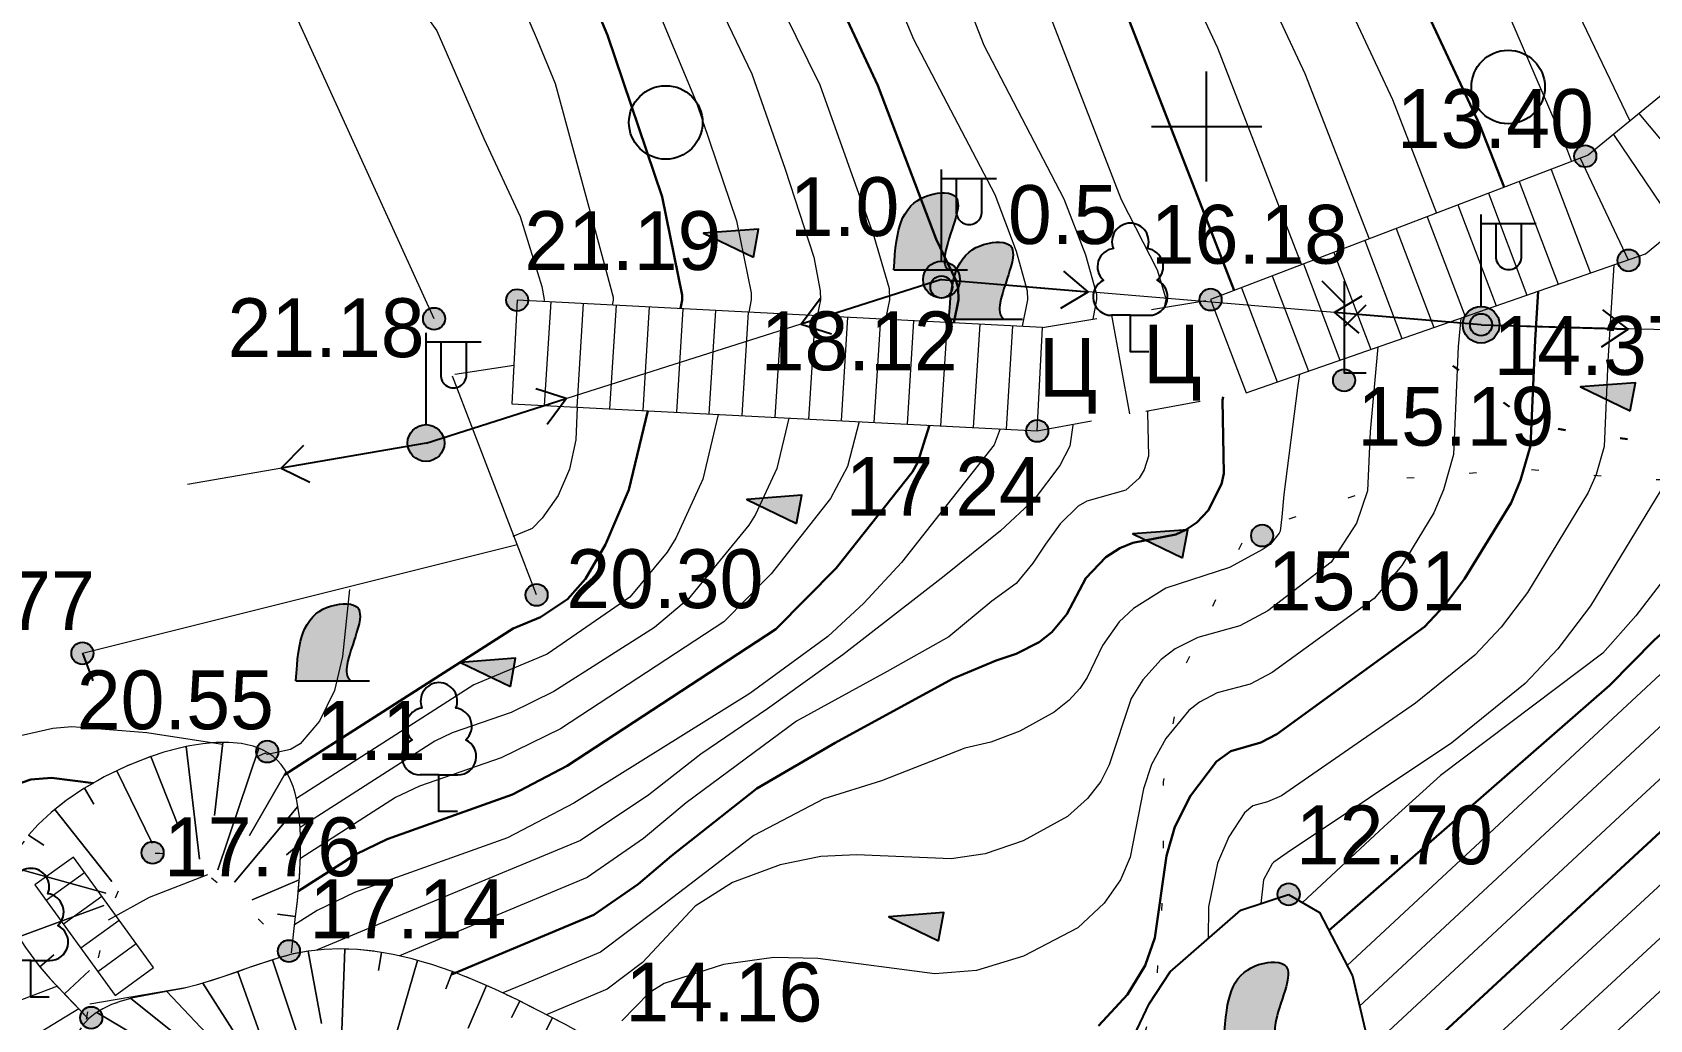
# Model space of a CAD drawing. Header units: feet. Extents: x 4395049 to 4395355, y 4911947 to 4912105.
# Drawn here: x 4395284.04 to 4395306.02, y 4911987.85 to 4912001.28 of the extents above; entities that cross this region are included whole.
import ezdxf
from ezdxf.enums import TextEntityAlignment as Align

# ---------------------------------------------------------------- set-up
doc = ezdxf.new("R2010")
doc.units = ezdxf.units.FT
doc.header["$MEASUREMENT"] = 0
for name, pattern in [('500_84_2_1', [1, 1, 0]), ('g5_01_5x1_5', [1.5, 0.75, -0.75]), ('g5_366', [0.85, 0.1, -0.75])]:
    doc.linetypes.add(name, pattern=pattern)
doc.layers.get('0').update_dxf_attribs({"color": 10, "linetype": 'CONTINUOUS', "lineweight": 0})
for name, color, linetype in [('02_Сетка', 7, 'CONTINUOUS'), ('06_Инженерно-технические сооружения', 7, 'CONTINUOUS'), ('07_Объекты электропередачи', 7, 'CONTINUOUS'), ('10_Границы покрытий и угодий', 7, 'CONTINUOUS'), ('12_Рельеф', 7, 'CONTINUOUS'), ('13_Растительность', 7, 'CONTINUOUS'), ('14_Ограждения', 7, 'CONTINUOUS'), ('19_Горизонтали', 7, 'CONTINUOUS'), ('61_Отметки высоты поверхности', 7, 'CONTINUOUS')]:
    doc.layers.add(name, color=color, linetype=linetype)
doc.styles.add('LIKE11', font='bm431.shx')
doc.styles.add('LIKE17', font='d431.shx')
doc.linetypes.add('g5_474_1a', pattern='A,1,-0.25,[28,GUGK_2005.shx,S=1,R=0,X=0,Y=0],-0.25,1', length=2.5)
doc.linetypes.add('g5_476_3', pattern='A,1.25,[30,GUGK_2005.shx,S=1,R=0,X=0,Y=0],2.5,[30,GUGK_2005.shx,S=1,R=180,X=0,Y=0],1.25', length=5)

# ---------------------------------------------------------------- blocks, each defined once
blk = doc.blocks.new('g5_475a')
at = {"color": 0}
blk.add_lwpolyline([(0, 0), (0, 0.4)], dxfattribs=at)
blk = doc.blocks.new('g5_346')
blk.add_hatch(color=0).paths.add_polyline_path([(-0.375, 0), (-0.369, 0.104), (-0.361, 0.21), (-0.353, 0.299), (-0.341, 0.389), (-0.328, 0.465), (-0.313, 0.536), (-0.295, 0.599), (-0.276, 0.655), (-0.253, 0.71), (-0.224, 0.764), (-0.188, 0.818), (-0.144, 0.87), (-0.104, 0.907), (-0.06, 0.94), (-0.01, 0.971), (0.039, 0.993), (0.092, 1.013), (0.153, 1.029), (0.218, 1.041), (0.265, 1.046), (0.312, 1.046), (0.366, 1.041), (0.408, 1.029), (0.443, 1.011), (0.469, 0.986), (0.478, 0.971), (0.49, 0.941), (0.495, 0.904), (0.496, 0.872), (0.492, 0.833), (0.482, 0.774), (0.466, 0.712), (0.449, 0.654), (0.432, 0.601), (0.417, 0.553), (0.396, 0.489), (0.372, 0.417), (0.356, 0.362), (0.343, 0.318), (0.331, 0.269), (0.321, 0.221), (0.316, 0.188), (0.313, 0.153), (0.312, 0.121), (0.314, 0.093), (0.32, 0.067), (0.328, 0.047), (0.338, 0.029), (0.352, 0.015), (0.368, 0.004), (0.375, 0)])
at = {"color": 0}
for points in [[(-0.375, 0), (-0.369, 0.104), (-0.361, 0.21), (-0.353, 0.299), (-0.341, 0.389), (-0.328, 0.465), (-0.313, 0.536), (-0.295, 0.599), (-0.276, 0.655), (-0.253, 0.71), (-0.224, 0.764), (-0.188, 0.818), (-0.144, 0.87), (-0.104, 0.907), (-0.06, 0.94), (-0.01, 0.971), (0.039, 0.993), (0.092, 1.013), (0.153, 1.029), (0.218, 1.041), (0.265, 1.046), (0.312, 1.046), (0.366, 1.041), (0.408, 1.029), (0.443, 1.011), (0.469, 0.986), (0.478, 0.971), (0.49, 0.941), (0.495, 0.904), (0.496, 0.872), (0.492, 0.833), (0.482, 0.774), (0.466, 0.712), (0.449, 0.654), (0.432, 0.601), (0.417, 0.553), (0.396, 0.489), (0.372, 0.417), (0.356, 0.362), (0.343, 0.318), (0.331, 0.269), (0.321, 0.221), (0.316, 0.188), (0.313, 0.153), (0.312, 0.121), (0.314, 0.093), (0.32, 0.067), (0.328, 0.047), (0.338, 0.029), (0.352, 0.015), (0.368, 0.004), (0.375, 0)], [(-0.375, 0), (0.375, 0)], [(0.375, 0), (0.625, 0)]]:
    blk.add_lwpolyline(points, dxfattribs=at)
blk = doc.blocks.new('g5_388_1')
at = {"color": 92}
blk.add_lwpolyline([(0, 0.497), (0.257, 0.497, 0.798042), (0.365, 0.973, 0.636328), (0.231, 1.405, 0.533064), (0, 1.75, 0.533064), (-0.231, 1.405, 0.636328), (-0.365, 0.973, 0.798042), (-0.257, 0.497)], format="xyb", dxfattribs=at)
for points in [[(0, 0.497), (-0.257, 0.497)], [(0.25, 0), (0, 0), (0, 0.497)]]:
    blk.add_lwpolyline(points, dxfattribs=at)
blk = doc.blocks.new('g5_383')
at = {"color": 92}
for points in [[(0, 0.95), (-0.3, 1.25)], [(0, 1.25), (0, 0), (0.3, 0)], [(0, 0.625), (0.3, 0.925)]]:
    blk.add_lwpolyline(points, dxfattribs=at)
blk = doc.blocks.new('g5_110_1b')
h = blk.add_hatch(color=0)
edge = h.paths.add_edge_path()
edge.add_arc((0, 0), 0.25, 0, 360)
at = {"color": 0}
for p, q in [((0, 0.25), (0, 1.5)), ((0, 1.375), (0.75, 1.375))]:
    blk.add_line(p, q, dxfattribs=at)
blk.add_lwpolyline([(0.2, 1.375), (0.2, 0.932, 1.040016), (0.55, 0.932), (0.55, 1.375)], format="xyb", dxfattribs=at)
blk.add_circle((0, 0), 0.25, dxfattribs=at)
blk = doc.blocks.new('g5_115_1')
at = {"color": 0}
for points in [[(1.647, -0.252), (2, 0), (1.647, 0.252)], [(0, 0), (2, 0)]]:
    blk.add_lwpolyline(points, dxfattribs=at)
blk = doc.blocks.new('g5_368')
at = {"color": 92}
blk.add_circle((0, 0), 0.5, dxfattribs=at)
blk = doc.blocks.new('g5_348a')
blk.add_hatch(color=0).paths.add_polyline_path([(0.75, 0), (0.649, 0.375), (0, 0)])
at = {"color": 0}
blk.add_lwpolyline([(0.75, 0), (0.649, 0.375), (0, 0)], close=True, dxfattribs=at)
blk = doc.blocks.new('g5_330')
blk.add_hatch(color=0).paths.add_polyline_path([(-0.15, 0, 1), (0.15, 0, 1)])
at = {"color": 0}
blk.add_circle((0, 0), 0.15, dxfattribs=at)
blk = doc.blocks.new('g5_012')
at = {"color": 92}
for points in [[(0, -1.5), (0, 1.5)], [(-1.5, 0), (1.5, 0)]]:
    blk.add_lwpolyline(points, dxfattribs=at)

msp = doc.modelspace()

# ---------------------------------------------------------------- linework, layer by layer
at = {"layer": '06_Инженерно-технические сооружения', "color": 7, "linetype": 'Continuous', "lineweight": 20, "flags": 128}
for points, elevation in [([(4395309.311, 4912002.992), (4395305.184, 4911999.61), (4395300.054, 4911997.646), (4395300.539, 4911996.379), (4395305.965, 4911998.267), (4395310.072, 4912001.646)], 10.641), ([(4395290.631, 4911997.638), (4395290.558, 4911996.23), (4395297.698, 4911995.86), (4395297.77, 4911997.268)], 21.195), ([(4395285.169, 4911988.181), (4395285.691, 4911988.56), (4395284.6, 4911990.064), (4395284.078, 4911989.686)], 16.964)]:
    msp.add_lwpolyline(points, close=True, dxfattribs=dict(at, elevation=elevation))
for points, elevation in [([(4395305.875, 4912000.177), (4395306.859, 4911999.003)], 16.175), ([(4395305.528, 4911999.892), (4395306.389, 4911998.616)], 10.641), ([(4395304.681, 4911999.417), (4395305.215, 4911998.006)], 10.641), ([(4395305.076, 4911999.569), (4395305.73, 4911998.186)], 16.175), ([(4395304.247, 4911999.251), (4395304.776, 4911997.854)], 16.175), ([(4395303.829, 4911999.091), (4395304.354, 4911997.707)], 10.641), ([(4395302.997, 4911998.773), (4395303.512, 4911997.414)], 10.641), ([(4395303.415, 4911998.933), (4395303.935, 4911997.561)], 10.641), ([(4395302.576, 4911998.612), (4395303.086, 4911997.266)], 16.175), ([(4395301.73, 4911998.288), (4395302.23, 4911996.968)], 10.641), ([(4395302.15, 4911998.449), (4395302.655, 4911997.116)], 10.641), ([(4395301.316, 4911998.13), (4395301.812, 4911996.822)], 10.641), ([(4395300.893, 4911997.968), (4395301.384, 4911996.674)], 10.641), ([(4395300.474, 4911997.807), (4395300.959, 4911996.526)], 10.641), ([(4395291.088, 4911997.614), (4395290.998, 4911996.207)], 21.195), ([(4395291.53, 4911997.591), (4395291.441, 4911996.184)], 21.195), ([(4395291.977, 4911997.568), (4395291.887, 4911996.161)], 21.195), ([(4395292.427, 4911997.545), (4395292.337, 4911996.138)], 21.195), ([(4395292.883, 4911997.521), (4395292.794, 4911996.114)], 21.195), ([(4395293.326, 4911997.498), (4395293.237, 4911996.091)], 21.195), ([(4395293.772, 4911997.475), (4395293.683, 4911996.068)], 21.195), ([(4395294.222, 4911997.452), (4395294.133, 4911996.045)], 21.195), ([(4395294.679, 4911997.428), (4395294.59, 4911996.021)], 21.195), ([(4395295.122, 4911997.406), (4395295.032, 4911995.998)], 21.195), ([(4395298.708, 4911997.432), (4395298.953, 4911996.09)], 16.723), ([(4395295.568, 4911997.382), (4395295.479, 4911995.975)], 21.195), ([(4395296.018, 4911997.359), (4395295.929, 4911995.952)], 21.195), ([(4395296.475, 4911997.336), (4395296.385, 4911995.928)], 21.195), ([(4395296.917, 4911997.313), (4395296.828, 4911995.905)], 21.195), ([(4395297.364, 4911997.29), (4395297.274, 4911995.882)], 21.195), ([(4395284.229, 4911989.478), (4395284.751, 4911989.856)], 16.964), ([(4395284.464, 4911989.154), (4395284.985, 4911989.533)], 16.964), ([(4395284.7, 4911988.829), (4395285.221, 4911989.207)], 16.964), ([(4395284.932, 4911988.509), (4395285.453, 4911988.887)], 16.964)]:
    msp.add_lwpolyline(points, dxfattribs=dict(at, elevation=elevation))
at = {"layer": '07_Объекты электропередачи', "color": 9, "linetype": 'Continuous', "lineweight": 20, "flags": 128}
msp.add_lwpolyline([(4395311.605, 4911997.088), (4395303.73, 4911997.304), (4395296.397, 4911997.917), (4395289.392, 4911995.695), (4395286.149, 4911995.131)], dxfattribs=at)
at = {"layer": '10_Границы покрытий и угодий', "color": 7, "linetype": 'g5_01_5x1_5', "lineweight": 20, "flags": 128}
for points, elevation in [([(4395297.77, 4911997.268), (4395300.054, 4911997.646)], 21.195), ([(4395297.698, 4911995.86), (4395300.539, 4911996.379)], 17.237)]:
    msp.add_lwpolyline(points, dxfattribs=dict(at, elevation=elevation))
at = {"layer": '12_Рельеф', "color": 7, "linetype": 'g5_366', "lineweight": 20, "flags": 128}
for points in [[(4395314.769, 4911999.877), (4395314.457, 4911999.602), (4395312.555, 4911997.658), (4395311.453, 4911996.729), (4395309.764, 4911995.605), (4395307.494, 4911995.169), (4395305.795, 4911995.203), (4395304.309, 4911995.341), (4395302.673, 4911995.212), (4395300.529, 4911994.447), (4395299.661, 4911992.563), (4395299.409, 4911991.089), (4395299.412, 4911989.728), (4395299.306, 4911988.182), (4395298.728, 4911986.155), (4395297.062, 4911983.985), (4395295.757, 4911982.545), (4395294.498, 4911981.415), (4395290.869, 4911978.409), (4395288.817, 4911976.822), (4395288.129, 4911976.454), (4395287.103, 4911976.063), (4395282.949, 4911976.705), (4395280.122, 4911977.815), (4395277.738, 4911979.099), (4395274.915, 4911980.265), (4395270.77, 4911981.02), (4395269.98, 4911980.739), (4395269.464, 4911980.411), (4395269.036, 4911980.077), (4395268.515, 4911979.776), (4395267.714, 4911979.547), (4395265.058, 4911980.639), (4395263.39, 4911981.89), (4395262.055, 4911983.211), (4395260.403, 4911984.514), (4395257.78, 4911985.711), (4395253.973, 4911985.537), (4395252.626, 4911985.244), (4395251.248, 4911984.55), (4395249.539, 4911983.256), (4395250.064, 4911981.326), (4395250.895, 4911979.52), (4395252.03, 4911977.84), (4395253.47, 4911976.285), (4395255.215, 4911974.855)], [(4395284.778, 4911987.861), (4395284.926, 4911988.623), (4395284.998, 4911988.935), (4395285.071, 4911989.208), (4395285.146, 4911989.441), (4395285.224, 4911989.635), (4395285.305, 4911989.792), (4395285.346, 4911989.856), (4395285.388, 4911989.912), (4395285.429, 4911989.961), (4395285.472, 4911990.003), (4395285.514, 4911990.037), (4395285.558, 4911990.065), (4395285.601, 4911990.086), (4395285.645, 4911990.102), (4395285.688, 4911990.112), (4395285.732, 4911990.117), (4395285.776, 4911990.118), (4395285.864, 4911990.108), (4395285.951, 4911990.086), (4395286.036, 4911990.055), (4395286.118, 4911990.017), (4395286.278, 4911989.924), (4395286.424, 4911989.823), (4395286.692, 4911989.608), (4395287.114, 4911989.22), (4395287.548, 4911988.789)]]:
    msp.add_lwpolyline(points, dxfattribs=at)
at = {"layer": '12_Рельеф', "color": 7, "linetype": '500_84_2_1', "lineweight": 20, "ltscale": 0.5, "flags": 128}
for points in [[(4395287.563, 4911988.761), (4395287.644, 4911989.47), (4395287.672, 4911989.791), (4395287.687, 4911990.089), (4395287.687, 4911990.363), (4395287.671, 4911990.611), (4395287.637, 4911990.832), (4395287.613, 4911990.931), (4395287.585, 4911991.024), (4395287.552, 4911991.109), (4395287.514, 4911991.188), (4395287.471, 4911991.259), (4395287.423, 4911991.324), (4395287.371, 4911991.382), (4395287.314, 4911991.433), (4395287.252, 4911991.477), (4395287.186, 4911991.515), (4395287.115, 4911991.547), (4395287.041, 4911991.572), (4395286.963, 4911991.592), (4395286.883, 4911991.607), (4395286.714, 4911991.622), (4395286.539, 4911991.621), (4395286.361, 4911991.605), (4395286.182, 4911991.576), (4395286.004, 4911991.537), (4395285.828, 4911991.489), (4395285.656, 4911991.433), (4395285.323, 4911991.302), (4395285.018, 4911991.153), (4395284.744, 4911990.995), (4395284.503, 4911990.832), (4395284.296, 4911990.669), (4395284.123, 4911990.507), (4395283.981, 4911990.35), (4395283.869, 4911990.199), (4395283.784, 4911990.055), (4395283.724, 4911989.919), (4395283.702, 4911989.854), (4395283.686, 4911989.792), (4395283.675, 4911989.731), (4395283.665, 4911989.614), (4395283.67, 4911989.505), (4395283.686, 4911989.402), (4395283.711, 4911989.306), (4395283.742, 4911989.216), (4395283.778, 4911989.131), (4395283.86, 4911988.973), (4395283.948, 4911988.835), (4395284.128, 4911988.593), (4395284.282, 4911988.411), (4395284.799, 4911987.868)], [(4395291.99, 4911987.399), (4395291.289, 4911987.785), (4395290.634, 4911988.123), (4395290.327, 4911988.268), (4395290.032, 4911988.396), (4395289.746, 4911988.508), (4395289.47, 4911988.602), (4395289.204, 4911988.679), (4395288.947, 4911988.739), (4395288.699, 4911988.781), (4395288.461, 4911988.806), (4395288.23, 4911988.815), (4395288.009, 4911988.807), (4395287.795, 4911988.784), (4395287.589, 4911988.746), (4395287.39, 4911988.694), (4395287.003, 4911988.566), (4395286.632, 4911988.433), (4395286.268, 4911988.321), (4395286.09, 4911988.278), (4395285.392, 4911988.143), (4395285.249, 4911988.104), (4395285.118, 4911988.057), (4395285, 4911988.002), (4395284.896, 4911987.937), (4395284.849, 4911987.901), (4395284.806, 4911987.862), (4395284.729, 4911987.776), (4395284.665, 4911987.681), (4395284.611, 4911987.58), (4395284.567, 4911987.475), (4395284.531, 4911987.368), (4395284.503, 4911987.26), (4395284.464, 4911987.042), (4395284.444, 4911986.833), (4395284.439, 4911986.639), (4395284.444, 4911986.461), (4395284.458, 4911986.297), (4395284.504, 4911985.996), (4395284.564, 4911985.74), (4395284.63, 4911985.521), (4395284.77, 4911985.146), (4395284.891, 4911984.871), (4395285.092, 4911984.465), (4395285.305, 4911984.062)]]:
    msp.add_lwpolyline(points, dxfattribs=at)
at = {"layer": '12_Рельеф', "color": 7, "linetype": 'Continuous', "lineweight": 20, "ltscale": 0.5, "flags": 128}
for points in [[(4395287.563, 4911988.761), (4395287.563, 4911988.761), (4395287.62, 4911989.258), (4395287.372, 4911989.286), (4395287.62, 4911989.258), (4395287.644, 4911989.47), (4395287.669, 4911989.755), (4395287.031, 4911989.482), (4395287.669, 4911989.755), (4395287.672, 4911989.791), (4395287.687, 4911990.089), (4395287.687, 4911990.255), (4395287.495, 4911990.095), (4395287.687, 4911990.255), (4395287.687, 4911990.363), (4395287.671, 4911990.611), (4395287.649, 4911990.752), (4395286.788, 4911989.723), (4395287.649, 4911990.752), (4395287.637, 4911990.832), (4395287.613, 4911990.931), (4395287.585, 4911991.024), (4395287.552, 4911991.109), (4395287.514, 4911991.188), (4395287.492, 4911991.223), (4395286.993, 4911990.357), (4395287.492, 4911991.223), (4395287.471, 4911991.259), (4395287.423, 4911991.324), (4395287.371, 4911991.382), (4395287.314, 4911991.433), (4395287.252, 4911991.477), (4395287.186, 4911991.515), (4395287.121, 4911991.544), (4395286.563, 4911989.892), (4395287.121, 4911991.544), (4395287.115, 4911991.547), (4395287.041, 4911991.572), (4395286.963, 4911991.592), (4395286.883, 4911991.607), (4395286.714, 4911991.622), (4395286.63, 4911991.622), (4395286.518, 4911990.628), (4395286.63, 4911991.622), (4395286.539, 4911991.621), (4395286.361, 4911991.605), (4395286.182, 4911991.576), (4395286.134, 4911991.566), (4395286.316, 4911990.034), (4395286.134, 4911991.566), (4395286.004, 4911991.537), (4395285.828, 4911991.489), (4395285.656, 4911991.433), (4395285.653, 4911991.432), (4395286.02, 4911990.502), (4395285.653, 4911991.432), (4395285.323, 4911991.302), (4395285.192, 4911991.238), (4395285.671, 4911990.252), (4395285.192, 4911991.238), (4395285.018, 4911991.153), (4395284.753, 4911991), (4395284.878, 4911990.784), (4395284.753, 4911991), (4395284.744, 4911990.995), (4395284.503, 4911990.832), (4395284.347, 4911990.709), (4395285.122, 4911989.73), (4395284.347, 4911990.709), (4395284.296, 4911990.669), (4395284.123, 4911990.507), (4395283.99, 4911990.36), (4395284.199, 4911990.224), (4395283.99, 4911990.36)], [(4395283.731, 4911989.935), (4395285.039, 4911989.574), (4395283.731, 4911989.935)], [(4395283.857, 4911988.98), (4395285.012, 4911989.404), (4395283.857, 4911988.98)], [(4395283.948, 4911988.835), (4395284.128, 4911988.593), (4395284.145, 4911988.572), (4395284.336, 4911988.734), (4395284.145, 4911988.572), (4395284.282, 4911988.411), (4395284.481, 4911988.202), (4395284.818, 4911988.523), (4395284.481, 4911988.202), (4395284.799, 4911987.868)], [(4395291.289, 4911987.785), (4395291.112, 4911987.877), (4395291.001, 4911987.663), (4395291.112, 4911987.877), (4395290.667, 4911988.106), (4395290.553, 4911987.884), (4395290.667, 4911988.106), (4395290.634, 4911988.123), (4395290.327, 4911988.268), (4395290.214, 4911988.317), (4395289.963, 4911987.739), (4395290.214, 4911988.317), (4395290.032, 4911988.396), (4395289.751, 4911988.506), (4395289.66, 4911988.273), (4395289.751, 4911988.506), (4395289.746, 4911988.508), (4395289.47, 4911988.602), (4395289.275, 4911988.659), (4395288.99, 4911987.671), (4395289.275, 4911988.659), (4395289.204, 4911988.679), (4395288.947, 4911988.739), (4395288.787, 4911988.766), (4395288.745, 4911988.52), (4395288.787, 4911988.766), (4395288.699, 4911988.781), (4395288.461, 4911988.806), (4395288.29, 4911988.813), (4395288.24, 4911987.461), (4395288.29, 4911988.813), (4395288.23, 4911988.815), (4395288.009, 4911988.807), (4395287.795, 4911988.784), (4395287.792, 4911988.783), (4395287.973, 4911987.8), (4395287.792, 4911988.783), (4395287.589, 4911988.746), (4395287.39, 4911988.694), (4395287.306, 4911988.666), (4395287.782, 4911987.237), (4395287.306, 4911988.666), (4395287.003, 4911988.566), (4395286.833, 4911988.505), (4395287.169, 4911987.563), (4395286.833, 4911988.505), (4395286.632, 4911988.433), (4395286.358, 4911988.349), (4395287.294, 4911986.884), (4395286.358, 4911988.349), (4395286.268, 4911988.321), (4395286.09, 4911988.278), (4395285.871, 4911988.236), (4395286.557, 4911987.507), (4395285.871, 4911988.236), (4395285.392, 4911988.143), (4395285.381, 4911988.14), (4395287.135, 4911986.742), (4395285.381, 4911988.14), (4395285.249, 4911988.104), (4395285.118, 4911988.057), (4395285, 4911988.002), (4395284.92, 4911987.952), (4395285.778, 4911987.439), (4395284.92, 4911987.952), (4395284.896, 4911987.937), (4395284.849, 4911987.901), (4395284.806, 4911987.862), (4395284.729, 4911987.776)]]:
    msp.add_lwpolyline(points, dxfattribs=at)
at = {"layer": '12_Рельеф', "color": 250, "linetype": 'Continuous', "elevation": 12.701}
msp.add_lwpolyline([(4395301.115, 4911989.557), (4395301.533, 4911989.309), (4395301.983, 4911988.447), (4395302.239, 4911987.346), (4395302.422, 4911986.757), (4395302.42, 4911986.549), (4395302.362, 4911986.413), (4395301.525, 4911986.082), (4395300.887, 4911985.892), (4395300.315, 4911985.855), (4395299.675, 4911985.978), (4395298.832, 4911986.273), (4395298.816, 4911986.732), (4395298.876, 4911987.185), (4395299.011, 4911987.63), (4395299.221, 4911988.069), (4395299.507, 4911988.501), (4395300.464, 4911989.341)], close=True, dxfattribs=at)
at = {"layer": '13_Растительность', "color": 92, "linetype": 'g5_366', "lineweight": 30, "elevation": 9.662, "flags": 128}
msp.add_lwpolyline([(4395317.317, 4911997.634), (4395309.631, 4911995.505), (4395306.711, 4911995.598), (4395304.462, 4911995.934), (4395302.775, 4911997.16)], dxfattribs=at)
at = {"layer": '14_Ограждения', "color": 7, "linetype": 'g5_476_3', "lineweight": 20, "flags": 128}
for points in [[(4395289.502, 4911997.385), (4395287.374, 4912002.062), (4395284.675, 4912009.786), (4395284.546, 4912011.39), (4395282.934, 4912017.306), (4395280.91, 4912021.451)], [(4395284.723, 4911992.835), (4395290.632, 4911994.315)]]:
    msp.add_lwpolyline(points, dxfattribs=at)
at = {"layer": '14_Ограждения', "color": 7, "linetype": 'g5_474_1a', "lineweight": 20, "flags": 128}
msp.add_lwpolyline([(4395290.895, 4911993.63), (4395289.754, 4911996.604)], dxfattribs=at)
at = {"layer": '19_Горизонтали', "color": 32, "linetype": 'Continuous', "lineweight": 30, "flags": 128}
for points, elevation in [([(4395283.626, 4912023.809), (4395284.406, 4912022.396), (4395284.584, 4912021.939), (4395285.488, 4912018.716), (4395286.648, 4912016.129), (4395287.926, 4912013.582), (4395291.03, 4912009.077), (4395291.066, 4912009.028), (4395291.192, 4912008.473), (4395291.4, 4912007.387), (4395291.531, 4912007.001), (4395292.249, 4912005.774), (4395294.132, 4912003.252), (4395294.741, 4912002.262), (4395295.533, 4912000.557), (4395296.324, 4911998.469), (4395296.594, 4911997.911), (4395296.623, 4911997.807), (4395296.628, 4911997.643), (4395296.565, 4911997.331)], 18), ([(4395283.445, 4912015.429), (4395285.245, 4912011.844), (4395285.888, 4912010.911), (4395286.707, 4912009.927), (4395286.935, 4912009.518), (4395287.044, 4912009.134), (4395287.128, 4912008.666), (4395287.927, 4912006.132), (4395288.342, 4912005.322), (4395289.092, 4912004.257), (4395289.512, 4912003.855), (4395290.402, 4912003.367), (4395290.857, 4912002.999), (4395291.249, 4912002.534), (4395291.505, 4912002.086), (4395291.857, 4912001.244), (4395292.603, 4911999.044), (4395292.872, 4911997.708), (4395292.874, 4911997.64), (4395292.85, 4911997.523)], 20), ([(4395295.932, 4912015.159), (4395297.907, 4912011.524), (4395298.706, 4912010.555), (4395298.937, 4912010.158), (4395299.011, 4912009.838), (4395299.583, 4912008.86), (4395303.714, 4912000.018), (4395304.042, 4911999.173)], 14), ([(4395291.798, 4912013.736), (4395292.67, 4912012.675), (4395293.794, 4912011.499), (4395294.171, 4912011.009), (4395294.571, 4912010.385), (4395295.005, 4912009.573), (4395295.133, 4912009.156), (4395295.214, 4912008.587), (4395295.271, 4912008.42), (4395295.738, 4912007.42), (4395297.04, 4912005.423), (4395297.338, 4912004.888), (4395298.958, 4912001.42), (4395300.375, 4911997.769)], 16), ([(4395311.543, 4912001.249), (4395311.489, 4912001.052), (4395311.491, 4912001.026), (4395311.614, 4912000.562), (4395311.766, 4912000.209), (4395311.94, 4911999.936), (4395312.758, 4911999.026), (4395312.966, 4911998.689), (4395313.165, 4911998.246), (4395313.357, 4911997.682), (4395313.363, 4911997.481), (4395313.312, 4911997.2), (4395313.189, 4911996.933), (4395313.056, 4911996.776), (4395312.584, 4911996.377), (4395312.048, 4911995.84), (4395310.486, 4911994.401), (4395303.345, 4911987.796), (4395302.378, 4911986.897)], 10), ([(4395307.877, 4911999.841), (4395307.884, 4911999.824), (4395308.316, 4911997.985), (4395308.44, 4911996.391), (4395308.412, 4911995.956), (4395308.386, 4911995.567), (4395308.335, 4911995.435), (4395307.783, 4911994.583), (4395307.533, 4911994.301), (4395306.088, 4911993.02), (4395305.474, 4911992.396), (4395301.659, 4911989.067)], 12), ([(4395304.506, 4911997.76), (4395304.463, 4911997.093), (4395304.402, 4911995.659), (4395304.267, 4911995.188), (4395304.137, 4911994.882), (4395303.507, 4911993.846), (4395303.233, 4911993.486), (4395302.962, 4911993.194), (4395300.954, 4911991.735), (4395300.738, 4911991.623), (4395300.33, 4911991.503), (4395300.136, 4911991.362), (4395299.78, 4911990.899), (4395299.567, 4911990.475), (4395299.454, 4911990.079), (4395299.298, 4911988.967), (4395299.167, 4911988.59), (4395298.924, 4911988.195), (4395298.53, 4911987.771)], 14), ([(4395300.224, 4911996.322), (4395300.218, 4911996.276), (4395300.234, 4911995.281), (4395300.202, 4911995.136), (4395300.023, 4911994.777), (4395299.866, 4911994.616), (4395299.72, 4911994.513), (4395299.58, 4911994.453), (4395298.997, 4911994.338), (4395298.823, 4911994.264), (4395298.629, 4911994.141), (4395298.358, 4911993.855), (4395298.102, 4911993.367), (4395297.896, 4911993.121), (4395297.725, 4911992.987), (4395297.41, 4911992.829), (4395297.142, 4911992.739), (4395296.557, 4911992.492), (4395295.842, 4911992.103), (4395294.954, 4911991.618), (4395293.89, 4911990.998), (4395292.729, 4911990.08), (4395292.274, 4911989.697), (4395291.673, 4911989.278), (4395290.386, 4911988.74), (4395289.737, 4911988.469)], 16), ([(4395292.406, 4911996.134), (4395292.15, 4911995.057), (4395291.831, 4911994.313), (4395291.558, 4911993.848), (4395291.317, 4911993.57), (4395290.949, 4911993.328), (4395290.577, 4911993.173), (4395287.814, 4911991.403), (4395287.468, 4911991.181)], 20), ([(4395296.236, 4911995.936), (4395296.077, 4911995.433), (4395296.002, 4911995.305), (4395294.968, 4911993.993), (4395294.145, 4911993.164), (4395291.311, 4911991.303), (4395290.569, 4911990.915), (4395288.863, 4911990.307), (4395288.445, 4911990.105), (4395287.656, 4911989.599)], 18), ([(4395284.874, 4911991.07), (4395284.301, 4911991.142), (4395284.02, 4911991.119), (4395283.642, 4911990.987), (4395283.056, 4911990.615), (4395281.261, 4911989.628)], 20)]:
    msp.add_lwpolyline(points, dxfattribs=dict(at, elevation=elevation))
at = {"layer": '19_Горизонтали', "color": 32, "linetype": 'Continuous', "lineweight": 20, "flags": 128}
for points, elevation in [([(4395284.016, 4912020.064), (4395284.08, 4912019.833), (4395285.591, 4912016.464), (4395286.98, 4912013.629), (4395287.256, 4912013.147), (4395289.744, 4912009.535), (4395290, 4912009.214), (4395290.034, 4912009.15), (4395290.221, 4912008.626), (4395290.406, 4912007.429), (4395290.492, 4912007.131), (4395290.645, 4912006.672), (4395290.8, 4912006.438), (4395291.077, 4912006.24), (4395292.306, 4912004.883), (4395293.029, 4912003.818), (4395293.932, 4912002.218), (4395294.746, 4912000.567), (4395295.479, 4911998.51), (4395295.685, 4911997.795), (4395295.69, 4911997.642), (4395295.636, 4911997.379)], 18.5), ([(4395283.579, 4912018.93), (4395284.534, 4912016.799), (4395286.245, 4912013.306), (4395286.586, 4912012.713), (4395288.459, 4912009.994), (4395288.883, 4912009.485), (4395289.001, 4912009.273), (4395289.153, 4912008.85), (4395289.302, 4912007.883), (4395289.37, 4912007.643), (4395289.72, 4912006.532), (4395290.043, 4912005.965), (4395290.231, 4912005.711), (4395290.415, 4912005.535), (4395290.898, 4912005.254), (4395291.004, 4912005.16), (4395292.111, 4912003.895), (4395293.123, 4912002.174), (4395293.819, 4912000.715), (4395294.272, 4911999.421), (4395294.661, 4911998.223), (4395294.747, 4911997.766), (4395294.751, 4911997.642), (4395294.707, 4911997.427)], 19), ([(4395283.478, 4912017.134), (4395285.192, 4912013.556), (4395285.916, 4912012.278), (4395287.173, 4912010.452), (4395287.795, 4912009.706), (4395287.968, 4912009.395), (4395288.111, 4912008.949), (4395288.197, 4912008.337), (4395288.249, 4912008.154), (4395288.824, 4912006.332), (4395289.122, 4912005.75), (4395289.661, 4912004.984), (4395289.963, 4912004.695), (4395290.603, 4912004.344), (4395290.931, 4912004.079), (4395291.654, 4912003.254), (4395292.314, 4912002.13), (4395293.064, 4912000.333), (4395293.612, 4911998.718), (4395293.809, 4911997.737), (4395293.812, 4911997.641), (4395293.779, 4911997.475)], 19.5), ([(4395298.051, 4912016.187), (4395300.747, 4912012.298), (4395301.01, 4912012.015), (4395301.225, 4912011.84), (4395301.35, 4912011.656), (4395301.41, 4912011.517), (4395301.461, 4912011.254), (4395301.468, 4912011.04), (4395301.509, 4912009.967), (4395301.747, 4912008.881), (4395302.069, 4912007.743), (4395302.443, 4912006.843), (4395302.919, 4912005.672), (4395304.432, 4912002.66), (4395305.06, 4912001.524), (4395305.748, 4912000.086), (4395305.752, 4912000.075)], 13), ([(4395297.166, 4912015.188), (4395299.562, 4912010.778), (4395299.878, 4912010.382), (4395299.92, 4912010.304), (4395299.946, 4912010.193), (4395300.144, 4912009.853), (4395303.255, 4912003.493), (4395304.904, 4911999.668), (4395304.959, 4911999.524)], 13.5), ([(4395293.619, 4912014.766), (4395294.598, 4912013.014), (4395295.215, 4912012.145), (4395296.198, 4912011.095), (4395296.694, 4912010.384), (4395296.971, 4912009.865), (4395297.141, 4912009.129), (4395297.57, 4912008.265), (4395298.46, 4912006.874), (4395301.336, 4912000.719), (4395302.209, 4911998.471)], 15), ([(4395294.91, 4912014.672), (4395296.253, 4912012.269), (4395296.695, 4912011.645), (4395297.4, 4912010.893), (4395297.755, 4912010.383), (4395297.954, 4912010.012), (4395298.076, 4912009.484), (4395298.474, 4912008.726), (4395299.022, 4912007.867), (4395302.525, 4912000.369), (4395303.125, 4911998.822)], 14.5), ([(4395289.267, 4912014.451), (4395290.588, 4912012.534), (4395292.268, 4912010.569), (4395292.757, 4912009.819), (4395293.04, 4912009.281), (4395293.183, 4912008.872), (4395293.277, 4912008.128), (4395293.401, 4912007.71), (4395294.037, 4912006.35), (4395295.81, 4912003.63), (4395296.215, 4912002.902), (4395296.58, 4912002.121), (4395296.974, 4912001.107), (4395298.062, 4911999.017), (4395298.353, 4911998.253), (4395298.503, 4911997.719), (4395298.505, 4911997.645), (4395298.452, 4911997.381)], 17), ([(4395290.249, 4912014.433), (4395291.306, 4912013.102), (4395292.835, 4912011.41), (4395293.587, 4912010.255), (4395294.022, 4912009.427), (4395294.146, 4912009.072), (4395294.269, 4912008.263), (4395294.336, 4912008.065), (4395294.888, 4912006.885), (4395296.425, 4912004.526), (4395296.777, 4912003.895), (4395297.769, 4912001.771), (4395298.84, 4911999.009), (4395299.327, 4911998.052), (4395299.443, 4911997.675), (4395299.444, 4911997.646), (4395299.423, 4911997.542)], 16.5), ([(4395288.596, 4912014.017), (4395290.927, 4912010.634), (4395291.81, 4912009.576), (4395292.057, 4912009.135), (4395292.219, 4912008.672), (4395292.326, 4912007.828), (4395292.466, 4912007.356), (4395293.194, 4912005.797), (4395294.814, 4912003.344), (4395295.55, 4912002.307), (4395296.018, 4912001.186), (4395297.122, 4911999.076), (4395297.412, 4911998.303), (4395297.563, 4911997.763), (4395297.567, 4911997.644), (4395297.493, 4911997.283)], 17.5), ([(4395292.943, 4912013.76), (4395293.735, 4912012.644), (4395294.996, 4912011.297), (4395295.305, 4912010.896), (4395295.632, 4912010.384), (4395295.988, 4912009.719), (4395296.093, 4912009.378), (4395296.159, 4912008.912), (4395296.206, 4912008.774), (4395296.756, 4912007.665), (4395297.655, 4912006.319), (4395297.899, 4912005.881), (4395300.147, 4912001.07), (4395301.292, 4911998.12)], 15.5), ([(4395284.499, 4912011.56), (4395284.575, 4912011.409), (4395284.602, 4912011.37), (4395285.619, 4912010.149), (4395285.903, 4912009.64), (4395286.007, 4912009.177), (4395287.064, 4912005.956), (4395287.595, 4912004.919), (4395288.523, 4912003.53), (4395288.957, 4912003.155), (4395290.182, 4912002.152), (4395290.572, 4912001.818), (4395290.689, 4912001.671), (4395290.904, 4912001.18), (4395291.146, 4912000.586), (4395291.647, 4911998.754), (4395291.934, 4911997.678), (4395291.935, 4911997.639), (4395291.922, 4911997.571)], 20.5), ([(4395284.654, 4912010.05), (4395284.87, 4912009.762), (4395284.886, 4912009.689), (4395286.134, 4912005.731), (4395286.411, 4912005.125), (4395286.782, 4912004.466), (4395287.953, 4912002.802), (4395288.206, 4912002.567), (4395288.743, 4912002.284), (4395289.003, 4912002.055), (4395289.54, 4912001.3), (4395290.18, 4911999.837), (4395290.673, 4911998.777), (4395290.966, 4911997.822), (4395290.996, 4911997.649), (4395290.997, 4911997.638), (4395290.993, 4911997.619)], 21), ([(4395310.242, 4912001.609), (4395310.218, 4912001.509), (4395310.386, 4912000.88), (4395310.591, 4912000.402), (4395310.827, 4912000.032), (4395311.935, 4911998.798), (4395312.217, 4911998.342), (4395312.486, 4911997.743), (4395312.595, 4911997.424), (4395312.57, 4911997.151), (4395312.464, 4911996.951), (4395312.158, 4911996.686), (4395311.855, 4911996.383), (4395310.177, 4911994.837), (4395305.618, 4911990.62), (4395302.214, 4911987.454)], 10.5), ([(4395309.382, 4912001.079), (4395309.417, 4912000.997), (4395309.497, 4912000.588), (4395309.683, 4911999.908), (4395310.003, 4911999.256), (4395310.512, 4911998.747), (4395310.773, 4911998.498), (4395311.046, 4911998.321), (4395311.246, 4911998.173), (4395311.474, 4911997.987), (4395311.6, 4911997.822), (4395311.808, 4911997.239), (4395311.834, 4911997.139), (4395311.827, 4911997.102), (4395311.733, 4911996.995), (4395311.663, 4911996.925), (4395309.867, 4911995.272), (4395307.89, 4911993.443), (4395302.078, 4911988.037)], 11), ([(4395308.63, 4912000.46), (4395308.651, 4912000.41), (4395309.173, 4911998.308), (4395309.405, 4911995.754), (4395309.399, 4911995.672), (4395309.385, 4911995.573), (4395309.233, 4911995.358), (4395308.874, 4911995.068), (4395301.909, 4911988.589)], 11.5), ([(4395307.121, 4911999.218), (4395307.458, 4911997.274), (4395307.476, 4911997.028), (4395307.425, 4911996.24), (4395307.399, 4911995.628), (4395307.286, 4911995.296), (4395306.78, 4911994.535), (4395306.266, 4911993.911), (4395305.831, 4911993.346), (4395305.384, 4911992.837), (4395303.177, 4911991.172), (4395302.415, 4911990.48), (4395301.303, 4911989.445)], 12.5), ([(4395306.361, 4911998.593), (4395306.511, 4911997.665), (4395306.438, 4911996.525), (4395306.4, 4911995.639), (4395306.236, 4911995.158), (4395305.216, 4911993.479), (4395304.772, 4911992.896), (4395304.331, 4911992.423), (4395303.333, 4911991.616), (4395301.097, 4911990.121), (4395300.912, 4911989.993), (4395300.89, 4911989.972), (4395300.774, 4911989.755), (4395300.735, 4911989.431)], 13), ([(4395305.535, 4911998.117), (4395305.451, 4911996.809), (4395305.401, 4911995.649), (4395305.292, 4911995.268), (4395305.186, 4911995.02), (4395304.361, 4911993.662), (4395304.003, 4911993.191), (4395303.646, 4911992.809), (4395302.84, 4911992.156), (4395301.016, 4911990.896), (4395300.826, 4911990.813), (4395300.627, 4911990.759), (4395300.513, 4911990.667), (4395300.3, 4911990.339), (4395300.147, 4911989.981), (4395300.028, 4911989.387), (4395300.023, 4911988.954)], 13.5), ([(4395303.457, 4911997.395), (4395303.421, 4911997.006), (4395303.356, 4911995.54), (4395303.22, 4911995.057), (4395303.087, 4911994.744), (4395302.653, 4911994.029), (4395302.277, 4911993.58), (4395300.893, 4911992.573), (4395300.594, 4911992.417), (4395300.145, 4911992.298), (4395299.904, 4911992.172), (4395299.76, 4911992.057), (4395299.447, 4911991.675), (4395299.253, 4911991.322), (4395299.144, 4911990.99), (4395298.962, 4911990.063), (4395298.831, 4911989.754), (4395298.606, 4911989.436), (4395298.251, 4911989.101), (4395297.511, 4911988.715), (4395296.874, 4911988.523), (4395296.308, 4911988.475), (4395294.719, 4911988.683), (4395294.121, 4911988.699), (4395293.435, 4911988.603), (4395292.629, 4911988.344), (4395292.423, 4911988.219), (4395292.054, 4911987.837)], 14.5), ([(4395302.326, 4911997.001), (4395302.221, 4911995.85), (4395302.185, 4911995.043), (4395302.038, 4911994.605), (4395301.695, 4911994.076), (4395300.831, 4911993.412), (4395300.451, 4911993.21), (4395299.882, 4911993.052), (4395299.572, 4911992.894), (4395299.383, 4911992.751), (4395299.135, 4911992.476), (4395298.974, 4911992.222), (4395298.677, 4911991.317), (4395298.564, 4911991.093), (4395298.383, 4911990.86), (4395298.111, 4911990.614), (4395297.508, 4911990.287), (4395296.989, 4911990.109), (4395296.529, 4911990.04), (4395295.242, 4911990.095), (4395294.759, 4911990.07), (4395294.205, 4911989.957), (4395293.555, 4911989.717), (4395293.049, 4911989.396), (4395292.334, 4911988.632), (4395291.854, 4911988.266), (4395291.027, 4911987.92)], 15), ([(4395290.585, 4911996.751), (4395289.784, 4911996.625)], 21), ([(4395301.262, 4911996.631), (4395301.237, 4911996.444), (4395301.049, 4911994.993), (4395301.021, 4911994.693), (4395301.001, 4911994.498), (4395300.988, 4911994.467), (4395300.865, 4911994.317), (4395300.769, 4911994.251), (4395300.31, 4911994.001), (4395299.448, 4911993.721), (4395299.006, 4911993.446), (4395298.814, 4911993.264), (4395298.585, 4911992.941), (4395298.376, 4911992.505), (4395298.276, 4911992.356), (4395298.132, 4911992.2), (4395297.929, 4911992.033), (4395297.463, 4911991.778), (4395297.066, 4911991.625), (4395296.716, 4911991.546), (4395295.584, 4911991.101), (4395294.799, 4911990.854), (4395293.848, 4911990.358), (4395292.534, 4911989.352), (4395291.763, 4911988.772), (4395290.733, 4911988.341), (4395290.435, 4911988.217)], 15.5), ([(4395293.363, 4911996.085), (4395293.154, 4911995.202), (4395292.786, 4911994.4), (4395292.669, 4911994.212), (4395292.163, 4911993.598), (4395291.04, 4911992.822), (4395290.044, 4911992.406), (4395287.63, 4911990.86)], 19.5), ([(4395299.203, 4911996.135), (4395299.199, 4911996.108), (4395299.209, 4911995.515), (4395299.15, 4911995.331), (4395299.083, 4911995.215), (4395298.904, 4911995.056), (4395298.371, 4911994.905), (4395298.253, 4911994.836), (4395298.01, 4911994.595), (4395297.812, 4911994.319), (4395297.639, 4911994.06), (4395297.411, 4911993.783), (4395297.08, 4911993.544), (4395296.499, 4911993.06), (4395295.659, 4911992.589), (4395294.425, 4911991.911), (4395292.928, 4911990.8), (4395292.348, 4911990.317), (4395291.582, 4911989.785), (4395290.172, 4911989.195), (4395289.033, 4911988.719)], 16.5), ([(4395291.448, 4911996.184), (4395291.429, 4911995.739), (4395291.343, 4911995.338), (4395291.19, 4911994.982), (4395290.971, 4911994.671), (4395290.836, 4911994.532), (4395290.574, 4911994.422)], 20.5), ([(4395297.194, 4911995.886), (4395297.113, 4911995.669), (4395295.854, 4911994.071), (4395295.34, 4911993.515), (4395294.852, 4911993.062), (4395293.791, 4911992.289), (4395291.401, 4911990.797), (4395290.498, 4911990.324), (4395288.422, 4911989.583), (4395287.912, 4911989.338), (4395287.607, 4911989.142)], 17.5), ([(4395294.321, 4911996.035), (4395294.158, 4911995.348), (4395293.871, 4911994.723), (4395293.78, 4911994.576), (4395292.958, 4911993.577), (4395292.497, 4911993.184), (4395291.13, 4911992.316), (4395290.548, 4911992.031), (4395289.747, 4911991.753), (4395289.511, 4911991.639), (4395287.681, 4911990.466)], 19), ([(4395295.278, 4911995.986), (4395295.119, 4911995.377), (4395294.891, 4911994.94), (4395294.082, 4911993.914), (4395293.438, 4911993.265), (4395291.221, 4911991.81), (4395290.415, 4911991.415), (4395289.305, 4911991.03), (4395288.978, 4911990.872), (4395287.685, 4911990.043)], 18.5), ([(4395298.181, 4911995.949), (4395298.18, 4911995.94), (4395298.143, 4911995.653), (4395298.004, 4911995.39), (4395297.655, 4911994.926), (4395297.197, 4911994.503), (4395296.434, 4911993.886), (4395295.058, 4911992.815), (4395294.031, 4911992.079), (4395293.126, 4911991.465), (4395292.418, 4911990.91), (4395291.492, 4911990.291), (4395289.505, 4911989.463), (4395287.902, 4911988.796)], 17), ([(4395310.795, 4911993.966), (4395303.025, 4911986.779)], 9.5), ([(4395288.351, 4911993.701), (4395288.256, 4911992.79), (4395288.148, 4911992.329), (4395287.943, 4911991.911), (4395287.681, 4911991.604), (4395287.549, 4911991.527), (4395287.239, 4911991.46), (4395287.208, 4911991.475), (4395287.107, 4911991.434), (4395287.086, 4911991.441)], 20.5), ([(4395311.104, 4911993.531), (4395303.959, 4911986.922)], 9), ([(4395311.413, 4911993.096), (4395304.894, 4911987.065)], 8.5), ([(4395286.627, 4911991.595), (4395285.597, 4911991.752), (4395284.579, 4911991.834), (4395284.323, 4911991.812), (4395283.683, 4911991.668)], 20.5), ([(4395286.424, 4911989.823), (4395285.629, 4911989.513), (4395285.071, 4911989.208)], 17.5), ([(4395284.382, 4911988.307), (4395283.399, 4911987.935)], 17.5), ([(4395286.125, 4911988.284), (4395284.823, 4911988.065)], 17), ([(4395284.675, 4911987.998), (4395281.568, 4911986.105)], 17)]:
    msp.add_lwpolyline(points, dxfattribs=dict(at, elevation=elevation))

# ---------------------------------------------------------------- block references
at = {"layer": '02_Сетка', "linetype": 'Continuous', "lineweight": 20, "xscale": 0.5, "yscale": 0.5, "zscale": 0.5}
msp.add_blockref('g5_012', (4395300, 4912000), dxfattribs=at)
at = {"layer": '07_Объекты электропередачи', "linetype": 'Continuous', "lineweight": 20}
for p in [(4395296.397, 4911997.917, 18.12), (4395303.73, 4911997.304, 14.371), (4395289.392, 4911995.695, 22.103)]:
    msp.add_blockref('g5_110_1b', p, dxfattribs=at)
at = {"layer": '07_Объекты электропередачи', "color": 7, "linetype": 'Continuous', "lineweight": 20}
for p, rotation in [((4395296.397, 4911997.917), 197.6002033381912), ((4395296.397, 4911997.917), 355.2196228894704), ((4395303.73, 4911997.304), 175.2196228894703), ((4395303.73, 4911997.304), 358.3078746242198), ((4395289.392, 4911995.695), 17.60020333819124), ((4395289.392, 4911995.695), 189.8692455501431)]:
    msp.add_blockref('g5_115_1', p, dxfattribs=dict(at, rotation=rotation))
at = {"layer": '12_Рельеф', "color": 7, "linetype": 'Continuous', "lineweight": 20}
for p in [(4395296.126, 4911998.05, 18.014), (4395296.874, 4911997.381, 17.525), (4395288, 4911992.463, 20.838), (4395300.614, 4911987.588, 20.546)]:
    msp.add_blockref('g5_346', p, dxfattribs=at)
at = {"layer": '12_Рельеф', "color": 7, "lineweight": 20, "rotation": 334.2798211696657}
for p in [(4395293.165, 4911998.548), (4395305.08, 4911996.457), (4395293.753, 4911994.928), (4395298.997, 4911994.46), (4395289.863, 4911992.711), (4395295.683, 4911989.252)]:
    msp.add_blockref('g5_348a', p, dxfattribs=at)
at = {"layer": '13_Растительность', "color": 7, "linetype": 'Continuous', "lineweight": 20}
for p in [(4395304.098, 4912000.537), (4395292.65, 4912000.055)]:
    msp.add_blockref('g5_368', p, dxfattribs=at)
at = {"layer": '13_Растительность', "color": 92, "linetype": 'Continuous', "lineweight": 20}
for name, p in [('g5_388_1', (4395298.964, 4911996.935, 16.723)), ('g5_383', (4395301.869, 4911996.648, 15.19)), ('g5_388_1', (4395289.568, 4911990.686, 22.689)), ('g5_388_1', (4395284.022, 4911988.16, 17.735))]:
    msp.add_blockref(name, p, dxfattribs=at)
at = {"layer": '14_Ограждения', "color": 7, "linetype": 'Continuous', "lineweight": 20, "rotation": 201}
msp.add_blockref('g5_475a', (4395284.723, 4911992.835), dxfattribs=at)
at = {"layer": '61_Отметки высоты поверхности', "color": 7, "linetype": 'Continuous', "lineweight": 20}
for p in [(4395305.146, 4911999.596, 13.398), (4395305.734, 4911998.179, 13.403), (4395296.397, 4911997.817, 18.12), (4395290.631, 4911997.638, 21.195), (4395300.054, 4911997.646, 16.175), (4395289.502, 4911997.385, 21.178), (4395303.73, 4911997.304, 14.371), (4395301.869, 4911996.548, 15.19), (4395297.698, 4911995.86, 17.237), (4395300.755, 4911994.436, 15.611), (4395290.895, 4911993.63, 20.298), (4395284.723, 4911992.835, 20.771), (4395287.235, 4911991.498, 20.548), (4395285.676, 4911990.123, 17.76), (4395301.115, 4911989.557, 12.701), (4395287.529, 4911988.786, 17.14), (4395284.842, 4911987.879, 16.808)]:
    msp.add_blockref('g5_330', p, dxfattribs=at)

# ---------------------------------------------------------------- texts
at = {"layer": '10_Границы покрытий и угодий', "color": 7, "linetype": 'Continuous', "lineweight": 5, "style": 'LIKE11'}
for p in [(4395299.137, 4911996.505), (4395297.722, 4911996.324, 21.195)]:
    msp.add_text('Ц', height=0.8, dxfattribs=at).set_placement(p)
at = {"layer": '12_Рельеф', "color": 7, "lineweight": 5, "style": 'LIKE11'}
for s, p in [('1.0', (4395294.337, 4911998.91, 18.014)), ('0.5', (4395297.3, 4911998.802, 17.525)), ('1.1', (4395287.903, 4911991.786, 20.838))]:
    msp.add_text(s, height=0.8, dxfattribs=at).set_placement(p, align=Align.MIDDLE_LEFT)
at = {"layer": '61_Отметки высоты поверхности', "color": 7, "lineweight": 5, "style": 'LIKE17'}
for s, p in [('13.40', (4395302.586, 4912000.108, 13.398)), ('16.18', (4395299.243, 4911998.534, 16.175)), ('21.19', (4395290.729, 4911998.448, 21.195)), ('21.18', (4395286.695, 4911997.263, 21.178)), ('18.12', (4395293.94, 4911997.084, 18.12)), ('14.37', (4395303.9, 4911997.021, 14.371)), ('15.19', (4395302.049, 4911996.059, 15.19)), ('17.24', (4395295.097, 4911995.105, 17.237)), ('20.30', (4395291.299, 4911993.85, 20.298)), ('15.61', (4395300.832, 4911993.82, 15.611)), ('20.77', (4395282.214, 4911993.551, 20.771)), ('20.55', (4395284.647, 4911992.202, 20.548)), ('17.76', (4395285.831, 4911990.204, 17.76)), ('12.70', (4395301.213, 4911990.366, 12.701)), ('17.14', (4395287.808, 4911989.361, 17.14)), ('14.16', (4395292.103, 4911988.228, 14.163))]:
    msp.add_text(s, height=0.8, dxfattribs=at).set_placement(p, align=Align.MIDDLE_LEFT)

doc.saveas('drawing.dxf')
